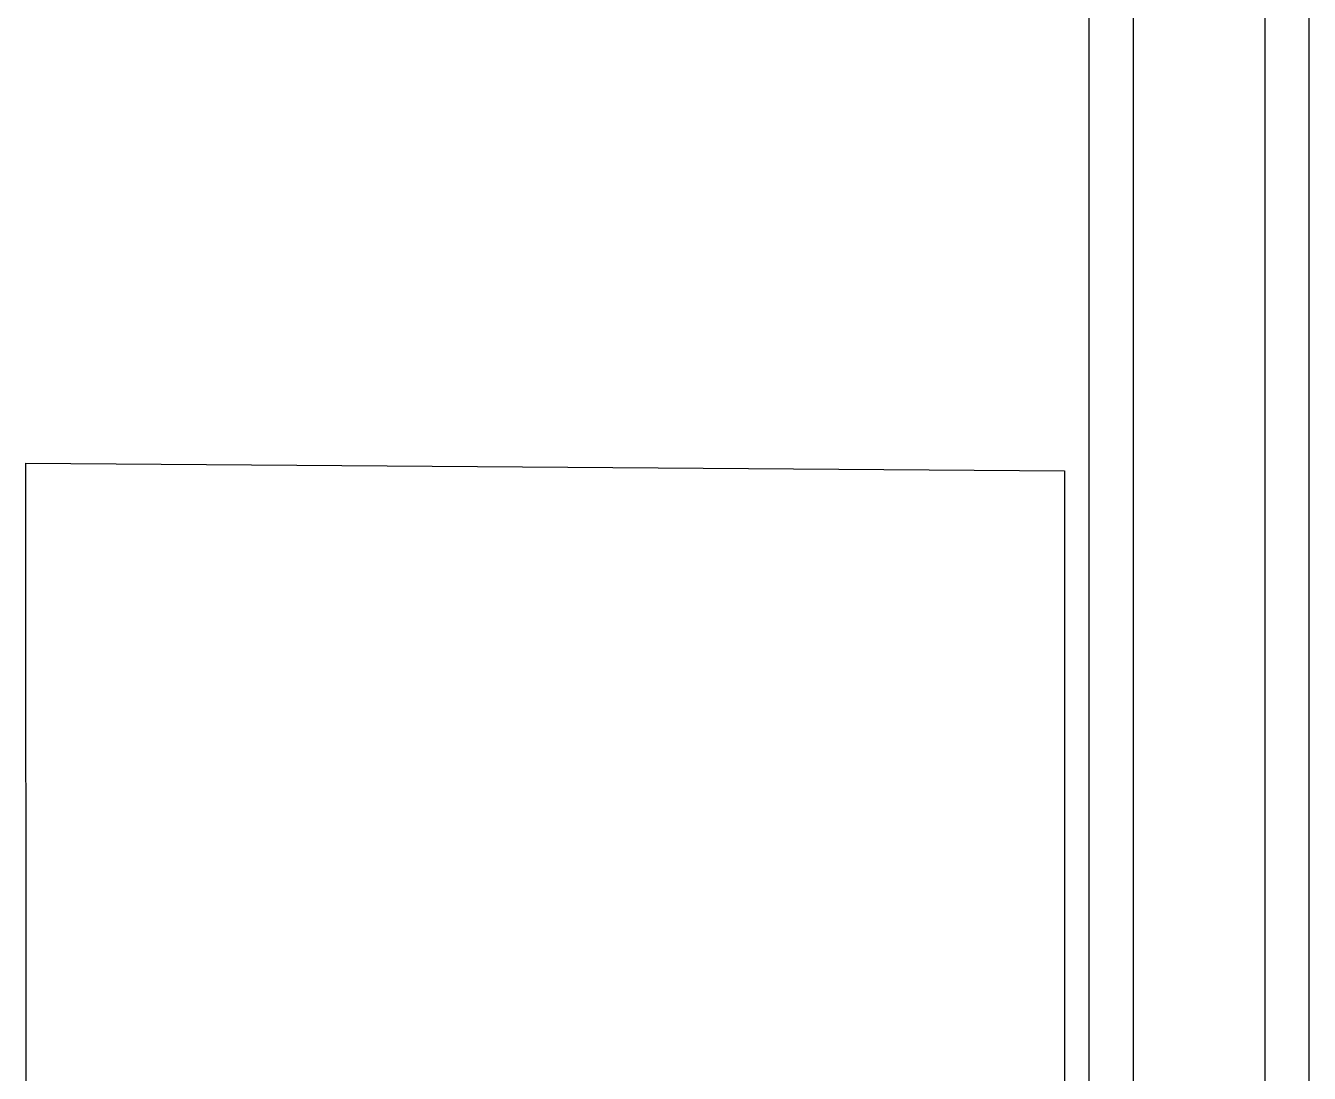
# Model space of a CAD drawing. Header units: millimetres. Extents: x 919107448 to 1838457809, y 576475876 to 1049404419.
# Drawn here: x 919228203 to 919228290.4, y 576496865 to 576496936.3 of the extents above; entities that cross this region are included whole.
import ezdxf

# ---------------------------------------------------------------- set-up
doc = ezdxf.new("R2010")
doc.units = ezdxf.units.MM
doc.layers.add('Arquitetura', color=253, linetype='Continuous')

# ---------------------------------------------------------------- blocks, each defined once
blk = doc.blocks.new('forno')
at = {"layer": 'Arquitetura'}
for p, q in [((919229652.68775, 576496829.17657), (919229655.05779, 576496829.17815)), ((919229655.05779, 576496829.17815), (919229655.05258, 576496828.4805)), ((919229655.05258, 576496828.4805), (919229652.6862, 576496828.48103))]:
    blk.add_line(p, q, dxfattribs=at)

msp = doc.modelspace()

# ---------------------------------------------------------------- linework, layer by layer
at = {"layer": 'Arquitetura'}
msp.add_lwpolyline([(919228216.918, 576497285.52), (919228250.418, 576497285.52), (919228250.418, 576497260.52), (919228275.418, 576497260.52), (919228275.418, 576496585.52), (919228204.418, 576496585.52), (919228204.418, 576496570.52), (919228290.418, 576496570.52), (919228290.418, 576497665.52), (919228275.418, 576497665.52), (919228265.418, 576497665.52), (919228265.418, 576497650.52), (919228275.418, 576497650.52), (919228275.418, 576497300.52), (919228216.918, 576497300.52), (919228216.918, 576497285.52)], dxfattribs=at)
msp.add_lwpolyline([(919228219.918, 576497288.52), (919228253.418, 576497288.52), (919228253.418, 576497263.52), (919228278.418, 576497263.52), (919228278.418, 576496582.52), (919228207.418, 576496582.52), (919228207.418, 576496573.52), (919228287.418, 576496573.52), (919228287.418, 576497662.52), (919228275.418, 576497662.52), (919228268.418, 576497662.52), (919228268.418, 576497653.52), (919228278.418, 576497653.52), (919228278.418, 576497297.52), (919228219.918, 576497297.52), (919228219.918, 576497288.52)], close=True, dxfattribs=at)

# ---------------------------------------------------------------- block references
at = {"layer": 'Arquitetura', "xscale": 101.3607343189144, "yscale": 101.3607343189144, "zscale": 101.3607343189144, "rotation": 90}
msp.add_blockref('forno', (59353370141.073, -92597295937.867), dxfattribs=at)

doc.saveas('drawing.dxf')
